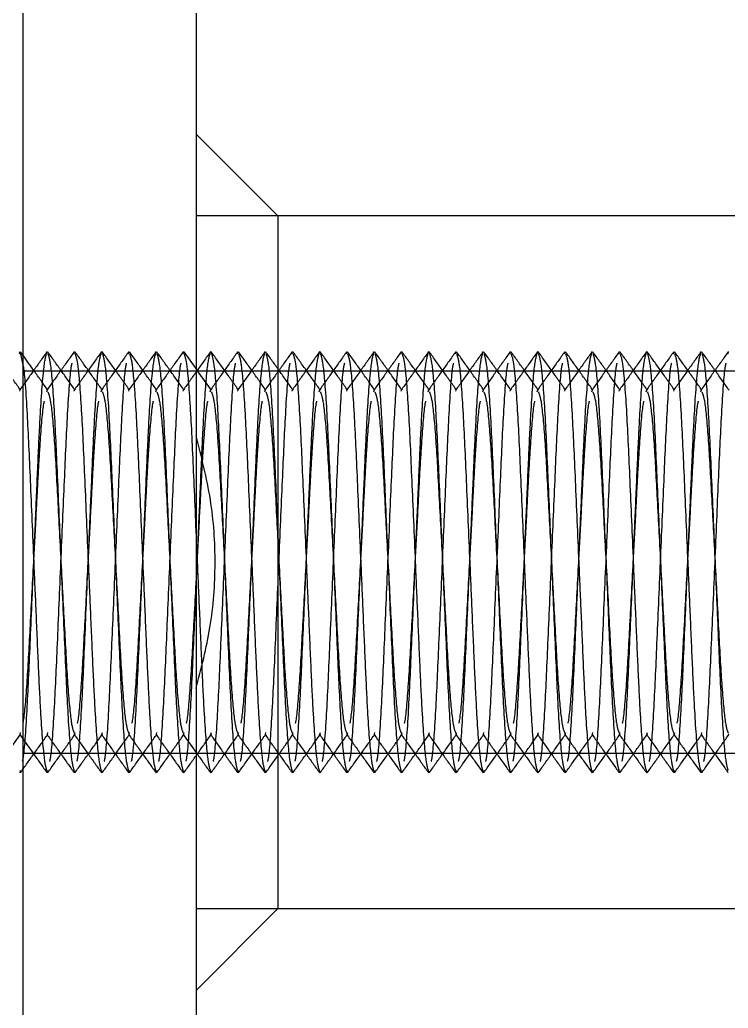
# Model space of a CAD drawing. Header units: metres. Extents: x 0 to 63075, y 0 to 44550.
# Drawn here: x 36543.33 to 36569.33, y 35147.91 to 35184.16 of the extents above; entities that cross this region are included whole.
import ezdxf

# ---------------------------------------------------------------- set-up
doc = ezdxf.new("R2010")
doc.units = ezdxf.units.M
doc.header["$LTSCALE"] = 75
doc.linetypes.add('HIDDEN2', pattern=[4.7625, 3.175, -1.5875])
for name, color, linetype in [('SDM', 7, 'Continuous'), ('SL4', 4, 'Continuous'), ('ST1', 7, 'HIDDEN2')]:
    doc.layers.add(name, color=color, linetype=linetype)

# ---------------------------------------------------------------- blocks, each defined once
blk = doc.blocks.new('A$Cf5e9a517')
at = {"layer": 'SL4'}
for p, q in [((381.194, 1654.2), (381.194, 1542.5)), ((387.544, 1654.2), (387.544, 1542.5)), ((390.544, 1611.05), (387.544, 1614.05)), ((411.544, 1611.05), (390.544, 1611.05)), ((390.544, 1611.05), (390.544, 1598.35)), ((381.071, 1605.993), (381.089, 1606.077)), ((381.194, 1605.94), (381.106, 1606.064)), ((381.107, 1605.989), (381.194, 1605.577)), ((387.544, 1602.986), (387.544, 1593.714)), ((390.544, 1598.35), (390.544, 1585.65)), ((381.076, 1592.035), (381.194, 1591.869)), ((387.544, 1591.377), (387.56, 1591.355)), ((387.544, 1582.65), (390.544, 1585.65)), ((390.544, 1585.65), (411.544, 1585.65))]:
    blk.add_line(p, q, dxfattribs=at)
for points, knots in [([(387.624, 1605.336), (387.619, 1605.344), (387.592, 1605.382), (387.565, 1605.419), (387.544, 1605.449)], [0, 0, 0, 0, 0.2161797, 1, 1, 1, 1]), ([(387.544, 1593.714), (387.737, 1594.459), (388.126, 1595.963), (388.3, 1598.302), (388.139, 1600.674), (387.744, 1602.209), (387.544, 1602.986)], [0, 0, 0, 0, 0.24506, 0.494938, 0.744655, 1, 1, 1, 1]), ([(380.104, 1590.634), (380.272, 1590.869), (380.6, 1591.329), (380.928, 1591.79), (381.089, 1592.016)], [0, 0, 0, 0, 0.509687, 1, 1, 1, 1])]:
    blk.add_open_spline(points, degree=3, knots=knots, dxfattribs=at)
at = {"layer": 'ST1'}
for p, q in [((390.544, 1611.05), (387.544, 1611.05)), ((390.544, 1611.05), (387.544, 1611.05)), ((383.071, 1605.993), (383.089, 1606.077)), ((385.071, 1605.993), (385.089, 1606.077)), ((387.071, 1605.993), (387.089, 1606.077)), ((387.544, 1605.449), (387.106, 1606.064)), ((389.071, 1605.993), (389.089, 1606.077)), ((391.071, 1605.993), (391.089, 1606.077)), ((393.071, 1605.993), (393.089, 1606.077)), ((395.071, 1605.993), (395.089, 1606.077)), ((397.071, 1605.993), (397.089, 1606.077)), ((399.071, 1605.993), (399.089, 1606.077)), ((401.071, 1605.993), (401.089, 1606.077)), ((403.071, 1605.993), (403.089, 1606.077)), ((405.071, 1605.993), (405.089, 1606.077)), ((407.071, 1605.993), (407.089, 1606.077)), ((387.544, 1605.35), (381.194, 1605.35)), ((412.544, 1605.35), (387.544, 1605.35)), ((388.108, 1604.657), (387.624, 1605.336)), ((381.076, 1604.621), (381.089, 1604.671)), ((382.068, 1604.592), (382.089, 1604.671)), ((383.076, 1604.621), (383.089, 1604.671)), ((384.068, 1604.592), (384.089, 1604.671)), ((385.076, 1604.621), (385.089, 1604.671)), ((386.068, 1604.592), (386.089, 1604.671)), ((387.076, 1604.621), (387.089, 1604.671)), ((388.068, 1604.592), (388.089, 1604.671)), ((389.076, 1604.621), (389.089, 1604.671)), ((390.068, 1604.592), (390.089, 1604.671)), ((391.076, 1604.621), (391.089, 1604.671)), ((392.068, 1604.592), (392.089, 1604.671)), ((393.076, 1604.621), (393.089, 1604.671)), ((394.068, 1604.592), (394.089, 1604.671)), ((395.076, 1604.621), (395.089, 1604.671)), ((396.068, 1604.592), (396.089, 1604.671)), ((397.076, 1604.621), (397.089, 1604.671)), ((398.068, 1604.592), (398.089, 1604.671)), ((399.076, 1604.621), (399.089, 1604.671)), ((400.068, 1604.592), (400.089, 1604.671)), ((401.076, 1604.621), (401.089, 1604.671)), ((402.068, 1604.592), (402.089, 1604.671)), ((403.076, 1604.621), (403.089, 1604.671)), ((404.068, 1604.592), (404.089, 1604.671)), ((405.076, 1604.621), (405.089, 1604.671)), ((406.068, 1604.592), (406.089, 1604.671)), ((381.089, 1592.029), (381.109, 1592.107)), ((381.089, 1592.016), (381.108, 1592.043)), ((382.089, 1592.029), (382.109, 1592.108)), ((383.089, 1592.029), (383.109, 1592.107)), ((384.089, 1592.029), (384.109, 1592.108)), ((385.089, 1592.029), (385.109, 1592.107)), ((386.089, 1592.029), (386.109, 1592.108)), ((387.076, 1592.035), (387.544, 1591.377)), ((387.089, 1592.029), (387.109, 1592.107)), ((388.089, 1592.029), (388.109, 1592.108)), ((389.089, 1592.029), (389.109, 1592.107)), ((390.089, 1592.029), (390.109, 1592.108)), ((391.089, 1592.029), (391.109, 1592.107)), ((392.089, 1592.029), (392.109, 1592.108)), ((393.089, 1592.029), (393.109, 1592.107)), ((394.089, 1592.029), (394.109, 1592.108)), ((395.089, 1592.029), (395.109, 1592.107)), ((396.089, 1592.029), (396.109, 1592.108)), ((397.089, 1592.029), (397.109, 1592.107)), ((398.089, 1592.029), (398.109, 1592.108)), ((399.089, 1592.029), (399.109, 1592.107)), ((400.089, 1592.029), (400.109, 1592.108)), ((401.089, 1592.029), (401.109, 1592.107)), ((402.089, 1592.029), (402.109, 1592.108)), ((403.089, 1592.029), (403.109, 1592.107)), ((404.089, 1592.029), (404.109, 1592.108)), ((405.089, 1592.029), (405.109, 1592.107)), ((406.089, 1592.029), (406.109, 1592.108)), ((381.194, 1591.35), (387.544, 1591.35)), ((387.544, 1591.35), (412.544, 1591.35)), ((381.089, 1590.623), (381.107, 1590.711)), ((382.089, 1590.623), (382.106, 1590.704)), ((383.089, 1590.623), (383.107, 1590.711)), ((384.089, 1590.623), (384.106, 1590.704)), ((385.089, 1590.623), (385.107, 1590.711)), ((386.089, 1590.623), (386.106, 1590.704)), ((387.089, 1590.623), (387.107, 1590.711)), ((388.089, 1590.623), (388.106, 1590.704)), ((389.089, 1590.623), (389.107, 1590.711)), ((390.089, 1590.623), (390.106, 1590.704)), ((391.089, 1590.623), (391.107, 1590.711)), ((392.089, 1590.623), (392.106, 1590.704)), ((393.089, 1590.623), (393.107, 1590.711)), ((394.089, 1590.623), (394.106, 1590.704)), ((395.089, 1590.623), (395.107, 1590.711)), ((396.089, 1590.623), (396.106, 1590.704)), ((397.089, 1590.623), (397.107, 1590.711)), ((398.089, 1590.623), (398.106, 1590.704)), ((399.089, 1590.623), (399.107, 1590.711)), ((400.089, 1590.623), (400.106, 1590.704)), ((401.089, 1590.623), (401.107, 1590.711)), ((402.089, 1590.623), (402.106, 1590.704)), ((403.089, 1590.623), (403.107, 1590.711)), ((404.089, 1590.623), (404.106, 1590.704)), ((405.089, 1590.623), (405.107, 1590.711)), ((406.089, 1590.623), (406.106, 1590.704)), ((387.544, 1585.65), (390.544, 1585.65)), ((387.544, 1585.65), (390.544, 1585.65))]:
    blk.add_line(p, q, dxfattribs=at)
for points, knots in [([(381.108, 1604.657), (380.941, 1604.892), (380.606, 1605.362), (380.272, 1605.831), (380.104, 1606.066)], [0, 0, 0, 0, 0.499937, 1, 1, 1, 1]), ([(382.079, 1606.073), (381.911, 1605.838), (381.577, 1605.369), (381.243, 1604.9), (381.076, 1604.665)], [0, 0, 0, 0, 0.500035, 1, 1, 1, 1]), ([(381.179, 1591.054), (381.19, 1591.095), (381.242, 1591.3), (381.346, 1592.797), (381.458, 1595.3), (381.571, 1597.95), (381.672, 1600.274), (381.752, 1602.169), (381.845, 1604.111), (381.968, 1605.732), (382.049, 1605.963), (382.089, 1606.077)], [0, 0, 0, 0, 0.035067, 0.175217, 0.309833, 0.448769, 0.532422, 0.628103, 0.72328, 0.863429, 1, 1, 1, 1]), ([(382.108, 1604.657), (381.941, 1604.892), (381.636, 1605.319), (381.332, 1605.747), (381.194, 1605.94)], [0, 0, 0, 0, 0.548271, 1, 1, 1, 1]), ([(383.072, 1606.065), (382.905, 1605.831), (382.571, 1605.361), (382.236, 1604.892), (382.069, 1604.657)], [0, 0, 0, 0, 0.50006, 1, 1, 1, 1]), ([(383.108, 1604.657), (382.941, 1604.892), (382.606, 1605.362), (382.272, 1605.831), (382.104, 1606.066)], [0, 0, 0, 0, 0.499937, 1, 1, 1, 1]), ([(382.106, 1605.996), (382.14, 1605.893), (382.215, 1605.666), (382.345, 1603.94), (382.458, 1601.388), (382.589, 1598.35), (382.719, 1595.312), (382.832, 1592.761), (382.962, 1591.036), (383.037, 1590.81), (383.071, 1590.707)], [0, 0, 0, 0, 0.110571, 0.242596, 0.369408, 0.50029, 0.631172, 0.757984, 0.890008, 1, 1, 1, 1]), ([(384.079, 1606.073), (383.911, 1605.838), (383.577, 1605.369), (383.243, 1604.9), (383.076, 1604.665)], [0, 0, 0, 0, 0.5000352, 1, 1, 1, 1]), ([(384.108, 1604.657), (383.941, 1604.892), (383.607, 1605.36), (383.273, 1605.83), (383.106, 1606.064)], [0, 0, 0, 0, 0.49997, 1, 1, 1, 1]), ([(383.107, 1605.989), (383.141, 1605.887), (383.216, 1605.661), (383.345, 1603.939), (383.458, 1601.39), (383.571, 1598.751), (383.672, 1596.426), (383.752, 1594.531), (383.845, 1592.591), (383.964, 1591.009), (384.041, 1590.781), (384.078, 1590.674)], [0, 0, 0, 0, 0.108328, 0.239496, 0.365485, 0.495517, 0.57381, 0.663359, 0.752437, 0.883605, 1, 1, 1, 1]), ([(383.179, 1591.054), (383.19, 1591.095), (383.242, 1591.3), (383.346, 1592.797), (383.458, 1595.3), (383.571, 1597.95), (383.672, 1600.274), (383.752, 1602.169), (383.845, 1604.111), (383.968, 1605.732), (384.049, 1605.963), (384.089, 1606.077)], [0, 0, 0, 0, 0.035067, 0.175217, 0.309833, 0.448769, 0.532422, 0.628103, 0.72328, 0.863429, 1, 1, 1, 1]), ([(385.072, 1606.065), (384.905, 1605.831), (384.571, 1605.361), (384.236, 1604.892), (384.069, 1604.657)], [0, 0, 0, 0, 0.50006, 1, 1, 1, 1]), ([(385.108, 1604.657), (384.941, 1604.892), (384.606, 1605.362), (384.272, 1605.831), (384.104, 1606.066)], [0, 0, 0, 0, 0.499937, 1, 1, 1, 1]), ([(384.106, 1605.996), (384.14, 1605.893), (384.215, 1605.666), (384.345, 1603.94), (384.458, 1601.388), (384.589, 1598.35), (384.719, 1595.312), (384.832, 1592.761), (384.962, 1591.036), (385.037, 1590.81), (385.071, 1590.707)], [0, 0, 0, 0, 0.110571, 0.242596, 0.369408, 0.50029, 0.631172, 0.757984, 0.890008, 1, 1, 1, 1]), ([(386.079, 1606.073), (385.911, 1605.838), (385.577, 1605.369), (385.243, 1604.9), (385.076, 1604.665)], [0, 0, 0, 0, 0.500035, 1, 1, 1, 1]), ([(386.108, 1604.657), (385.941, 1604.892), (385.607, 1605.36), (385.273, 1605.83), (385.106, 1606.064)], [0, 0, 0, 0, 0.49997, 1, 1, 1, 1]), ([(385.107, 1605.989), (385.141, 1605.887), (385.216, 1605.661), (385.345, 1603.939), (385.458, 1601.39), (385.571, 1598.751), (385.672, 1596.426), (385.752, 1594.531), (385.845, 1592.591), (385.964, 1591.009), (386.041, 1590.781), (386.078, 1590.674)], [0, 0, 0, 0, 0.108328, 0.239496, 0.365485, 0.495517, 0.57381, 0.663359, 0.752437, 0.883605, 1, 1, 1, 1]), ([(385.179, 1591.054), (385.19, 1591.095), (385.242, 1591.3), (385.346, 1592.797), (385.458, 1595.3), (385.571, 1597.95), (385.672, 1600.274), (385.752, 1602.169), (385.845, 1604.111), (385.968, 1605.732), (386.049, 1605.963), (386.089, 1606.077)], [0, 0, 0, 0, 0.035067, 0.175217, 0.309833, 0.448769, 0.532422, 0.628103, 0.72328, 0.863429, 1, 1, 1, 1]), ([(387.072, 1606.065), (386.905, 1605.831), (386.571, 1605.361), (386.236, 1604.892), (386.069, 1604.657)], [0, 0, 0, 0, 0.50006, 1, 1, 1, 1]), ([(387.108, 1604.657), (386.941, 1604.892), (386.606, 1605.362), (386.272, 1605.831), (386.104, 1606.066)], [0, 0, 0, 0, 0.499937, 1, 1, 1, 1]), ([(386.106, 1605.996), (386.14, 1605.893), (386.215, 1605.666), (386.345, 1603.94), (386.458, 1601.388), (386.589, 1598.35), (386.719, 1595.312), (386.832, 1592.761), (386.962, 1591.036), (387.037, 1590.81), (387.071, 1590.707)], [0, 0, 0, 0, 0.110571, 0.242596, 0.369408, 0.50029, 0.631172, 0.757984, 0.890008, 1, 1, 1, 1]), ([(388.079, 1606.073), (387.911, 1605.838), (387.577, 1605.369), (387.243, 1604.9), (387.076, 1604.665)], [0, 0, 0, 0, 0.500035, 1, 1, 1, 1]), ([(387.107, 1605.989), (387.141, 1605.887), (387.216, 1605.661), (387.345, 1603.939), (387.458, 1601.39), (387.571, 1598.751), (387.672, 1596.426), (387.752, 1594.531), (387.845, 1592.591), (387.964, 1591.009), (388.041, 1590.781), (388.078, 1590.674)], [0, 0, 0, 0, 0.108328, 0.239496, 0.365485, 0.495517, 0.57381, 0.663359, 0.752437, 0.883605, 1, 1, 1, 1]), ([(387.179, 1591.054), (387.19, 1591.095), (387.242, 1591.3), (387.346, 1592.797), (387.458, 1595.3), (387.571, 1597.95), (387.672, 1600.274), (387.752, 1602.169), (387.845, 1604.111), (387.968, 1605.732), (388.049, 1605.963), (388.089, 1606.077)], [0, 0, 0, 0, 0.035067, 0.175217, 0.309833, 0.448769, 0.532422, 0.628103, 0.72328, 0.863429, 1, 1, 1, 1]), ([(389.072, 1606.065), (388.905, 1605.831), (388.571, 1605.361), (388.236, 1604.892), (388.069, 1604.657)], [0, 0, 0, 0, 0.5000596, 1, 1, 1, 1]), ([(389.108, 1604.657), (388.941, 1604.892), (388.606, 1605.362), (388.272, 1605.831), (388.104, 1606.066)], [0, 0, 0, 0, 0.499937, 1, 1, 1, 1]), ([(388.106, 1605.996), (388.14, 1605.893), (388.215, 1605.666), (388.345, 1603.94), (388.458, 1601.388), (388.589, 1598.35), (388.719, 1595.312), (388.832, 1592.761), (388.962, 1591.036), (389.037, 1590.81), (389.071, 1590.707)], [0, 0, 0, 0, 0.110571, 0.242596, 0.369408, 0.50029, 0.631172, 0.757984, 0.890008, 1, 1, 1, 1]), ([(390.079, 1606.073), (389.911, 1605.838), (389.577, 1605.369), (389.243, 1604.9), (389.076, 1604.665)], [0, 0, 0, 0, 0.500035, 1, 1, 1, 1]), ([(390.108, 1604.657), (389.941, 1604.892), (389.607, 1605.36), (389.273, 1605.83), (389.106, 1606.064)], [0, 0, 0, 0, 0.49997, 1, 1, 1, 1]), ([(389.107, 1605.989), (389.141, 1605.887), (389.216, 1605.661), (389.345, 1603.939), (389.458, 1601.39), (389.571, 1598.751), (389.672, 1596.426), (389.752, 1594.531), (389.845, 1592.591), (389.964, 1591.009), (390.041, 1590.781), (390.078, 1590.674)], [0, 0, 0, 0, 0.108328, 0.239496, 0.365485, 0.495517, 0.57381, 0.663359, 0.752437, 0.883605, 1, 1, 1, 1]), ([(389.179, 1591.054), (389.19, 1591.095), (389.242, 1591.3), (389.346, 1592.797), (389.458, 1595.3), (389.571, 1597.95), (389.672, 1600.274), (389.752, 1602.169), (389.845, 1604.111), (389.968, 1605.732), (390.049, 1605.963), (390.089, 1606.077)], [0, 0, 0, 0, 0.035067, 0.175217, 0.309833, 0.448769, 0.532422, 0.628103, 0.72328, 0.863429, 1, 1, 1, 1]), ([(391.072, 1606.065), (390.905, 1605.831), (390.571, 1605.361), (390.236, 1604.892), (390.069, 1604.657)], [0, 0, 0, 0, 0.50006, 1, 1, 1, 1]), ([(391.108, 1604.657), (390.941, 1604.892), (390.606, 1605.362), (390.272, 1605.831), (390.104, 1606.066)], [0, 0, 0, 0, 0.4999369, 1, 1, 1, 1]), ([(390.106, 1605.996), (390.14, 1605.893), (390.215, 1605.666), (390.345, 1603.94), (390.458, 1601.388), (390.589, 1598.35), (390.719, 1595.312), (390.832, 1592.761), (390.962, 1591.036), (391.037, 1590.81), (391.071, 1590.707)], [0, 0, 0, 0, 0.110571, 0.242596, 0.369408, 0.50029, 0.631172, 0.757984, 0.890008, 1, 1, 1, 1]), ([(392.079, 1606.073), (391.911, 1605.838), (391.577, 1605.369), (391.243, 1604.9), (391.076, 1604.665)], [0, 0, 0, 0, 0.500035, 1, 1, 1, 1]), ([(392.108, 1604.657), (391.941, 1604.892), (391.607, 1605.36), (391.273, 1605.83), (391.106, 1606.064)], [0, 0, 0, 0, 0.49997, 1, 1, 1, 1]), ([(391.107, 1605.989), (391.141, 1605.887), (391.216, 1605.661), (391.345, 1603.939), (391.458, 1601.39), (391.571, 1598.751), (391.672, 1596.426), (391.752, 1594.531), (391.845, 1592.591), (391.964, 1591.009), (392.041, 1590.781), (392.078, 1590.674)], [0, 0, 0, 0, 0.108328, 0.239496, 0.365485, 0.495517, 0.57381, 0.663359, 0.752437, 0.883605, 1, 1, 1, 1]), ([(391.179, 1591.054), (391.19, 1591.095), (391.242, 1591.3), (391.346, 1592.797), (391.458, 1595.3), (391.571, 1597.95), (391.672, 1600.274), (391.752, 1602.169), (391.845, 1604.111), (391.968, 1605.732), (392.049, 1605.963), (392.089, 1606.077)], [0, 0, 0, 0, 0.035067, 0.175217, 0.309833, 0.448769, 0.532422, 0.628103, 0.72328, 0.863429, 1, 1, 1, 1]), ([(393.072, 1606.065), (392.905, 1605.831), (392.571, 1605.361), (392.236, 1604.892), (392.069, 1604.657)], [0, 0, 0, 0, 0.50006, 1, 1, 1, 1]), ([(393.108, 1604.657), (392.941, 1604.892), (392.606, 1605.362), (392.272, 1605.831), (392.104, 1606.066)], [0, 0, 0, 0, 0.499937, 1, 1, 1, 1]), ([(392.106, 1605.996), (392.14, 1605.893), (392.215, 1605.666), (392.345, 1603.94), (392.458, 1601.388), (392.589, 1598.35), (392.719, 1595.312), (392.832, 1592.761), (392.962, 1591.036), (393.037, 1590.81), (393.071, 1590.707)], [0, 0, 0, 0, 0.110571, 0.242596, 0.369408, 0.50029, 0.631172, 0.757984, 0.890008, 1, 1, 1, 1]), ([(394.079, 1606.073), (393.911, 1605.838), (393.577, 1605.369), (393.243, 1604.9), (393.076, 1604.665)], [0, 0, 0, 0, 0.500035, 1, 1, 1, 1]), ([(394.108, 1604.657), (393.941, 1604.892), (393.607, 1605.36), (393.273, 1605.83), (393.106, 1606.064)], [0, 0, 0, 0, 0.49997, 1, 1, 1, 1]), ([(393.107, 1605.989), (393.141, 1605.887), (393.216, 1605.661), (393.345, 1603.939), (393.458, 1601.39), (393.571, 1598.751), (393.672, 1596.426), (393.752, 1594.531), (393.845, 1592.591), (393.964, 1591.009), (394.041, 1590.781), (394.078, 1590.674)], [0, 0, 0, 0, 0.108328, 0.239496, 0.365485, 0.495517, 0.57381, 0.663359, 0.752437, 0.883605, 1, 1, 1, 1]), ([(393.179, 1591.054), (393.19, 1591.095), (393.242, 1591.3), (393.346, 1592.797), (393.458, 1595.3), (393.571, 1597.95), (393.672, 1600.274), (393.752, 1602.169), (393.845, 1604.111), (393.968, 1605.732), (394.049, 1605.963), (394.089, 1606.077)], [0, 0, 0, 0, 0.035067, 0.175217, 0.309833, 0.448769, 0.532422, 0.628103, 0.72328, 0.863429, 1, 1, 1, 1]), ([(395.072, 1606.065), (394.905, 1605.831), (394.571, 1605.361), (394.236, 1604.892), (394.069, 1604.657)], [0, 0, 0, 0, 0.5000596, 1, 1, 1, 1]), ([(395.108, 1604.657), (394.941, 1604.892), (394.606, 1605.362), (394.272, 1605.831), (394.104, 1606.066)], [0, 0, 0, 0, 0.499937, 1, 1, 1, 1]), ([(394.106, 1605.996), (394.14, 1605.893), (394.215, 1605.666), (394.345, 1603.94), (394.458, 1601.388), (394.589, 1598.35), (394.719, 1595.312), (394.832, 1592.761), (394.962, 1591.036), (395.037, 1590.81), (395.071, 1590.707)], [0, 0, 0, 0, 0.110571, 0.242596, 0.369408, 0.50029, 0.631172, 0.757984, 0.890008, 1, 1, 1, 1]), ([(396.079, 1606.073), (395.911, 1605.838), (395.577, 1605.369), (395.243, 1604.9), (395.076, 1604.665)], [0, 0, 0, 0, 0.500035, 1, 1, 1, 1]), ([(396.108, 1604.657), (395.941, 1604.892), (395.607, 1605.36), (395.273, 1605.83), (395.106, 1606.064)], [0, 0, 0, 0, 0.49997, 1, 1, 1, 1]), ([(395.107, 1605.989), (395.141, 1605.887), (395.216, 1605.661), (395.345, 1603.939), (395.458, 1601.39), (395.571, 1598.751), (395.672, 1596.426), (395.752, 1594.531), (395.845, 1592.591), (395.964, 1591.009), (396.041, 1590.781), (396.078, 1590.674)], [0, 0, 0, 0, 0.108328, 0.239496, 0.365485, 0.495517, 0.57381, 0.663359, 0.752437, 0.883605, 1, 1, 1, 1]), ([(395.179, 1591.054), (395.19, 1591.095), (395.242, 1591.3), (395.346, 1592.797), (395.458, 1595.3), (395.571, 1597.95), (395.672, 1600.274), (395.752, 1602.169), (395.845, 1604.111), (395.968, 1605.732), (396.049, 1605.963), (396.089, 1606.077)], [0, 0, 0, 0, 0.035067, 0.175217, 0.309833, 0.448769, 0.532422, 0.628103, 0.72328, 0.863429, 1, 1, 1, 1]), ([(397.072, 1606.065), (396.905, 1605.831), (396.571, 1605.361), (396.236, 1604.892), (396.069, 1604.657)], [0, 0, 0, 0, 0.50006, 1, 1, 1, 1]), ([(397.108, 1604.657), (396.941, 1604.892), (396.606, 1605.362), (396.272, 1605.831), (396.104, 1606.066)], [0, 0, 0, 0, 0.499937, 1, 1, 1, 1]), ([(396.106, 1605.996), (396.14, 1605.893), (396.215, 1605.666), (396.345, 1603.94), (396.458, 1601.388), (396.589, 1598.35), (396.719, 1595.312), (396.832, 1592.761), (396.962, 1591.036), (397.037, 1590.81), (397.071, 1590.707)], [0, 0, 0, 0, 0.110571, 0.242596, 0.369408, 0.50029, 0.631172, 0.757984, 0.890008, 1, 1, 1, 1]), ([(398.079, 1606.073), (397.911, 1605.838), (397.577, 1605.369), (397.243, 1604.9), (397.076, 1604.665)], [0, 0, 0, 0, 0.500035, 1, 1, 1, 1]), ([(398.108, 1604.657), (397.941, 1604.892), (397.607, 1605.36), (397.273, 1605.83), (397.106, 1606.064)], [0, 0, 0, 0, 0.49997, 1, 1, 1, 1]), ([(397.107, 1605.989), (397.141, 1605.887), (397.216, 1605.661), (397.345, 1603.939), (397.458, 1601.39), (397.571, 1598.751), (397.672, 1596.426), (397.752, 1594.531), (397.845, 1592.591), (397.964, 1591.009), (398.041, 1590.781), (398.078, 1590.674)], [0, 0, 0, 0, 0.108328, 0.239496, 0.365485, 0.495517, 0.57381, 0.663359, 0.752437, 0.883605, 1, 1, 1, 1]), ([(397.179, 1591.054), (397.19, 1591.095), (397.242, 1591.3), (397.346, 1592.797), (397.458, 1595.3), (397.571, 1597.95), (397.672, 1600.274), (397.752, 1602.169), (397.845, 1604.111), (397.968, 1605.732), (398.049, 1605.963), (398.089, 1606.077)], [0, 0, 0, 0, 0.035067, 0.175217, 0.309833, 0.448769, 0.532422, 0.628103, 0.72328, 0.863429, 1, 1, 1, 1]), ([(399.072, 1606.065), (398.905, 1605.831), (398.571, 1605.361), (398.236, 1604.892), (398.069, 1604.657)], [0, 0, 0, 0, 0.5000596, 1, 1, 1, 1]), ([(399.108, 1604.657), (398.941, 1604.892), (398.606, 1605.362), (398.272, 1605.831), (398.104, 1606.066)], [0, 0, 0, 0, 0.499937, 1, 1, 1, 1]), ([(398.106, 1605.996), (398.14, 1605.893), (398.215, 1605.666), (398.345, 1603.94), (398.458, 1601.388), (398.589, 1598.35), (398.719, 1595.312), (398.832, 1592.761), (398.962, 1591.036), (399.037, 1590.81), (399.071, 1590.707)], [0, 0, 0, 0, 0.110571, 0.242596, 0.369408, 0.50029, 0.631172, 0.757984, 0.890008, 1, 1, 1, 1]), ([(400.079, 1606.073), (399.911, 1605.838), (399.577, 1605.369), (399.243, 1604.9), (399.076, 1604.665)], [0, 0, 0, 0, 0.500035, 1, 1, 1, 1]), ([(400.108, 1604.657), (399.941, 1604.892), (399.607, 1605.36), (399.273, 1605.83), (399.106, 1606.064)], [0, 0, 0, 0, 0.49997, 1, 1, 1, 1]), ([(399.107, 1605.989), (399.141, 1605.887), (399.216, 1605.661), (399.345, 1603.939), (399.458, 1601.39), (399.571, 1598.751), (399.672, 1596.426), (399.752, 1594.531), (399.845, 1592.591), (399.964, 1591.009), (400.041, 1590.781), (400.078, 1590.674)], [0, 0, 0, 0, 0.108328, 0.239496, 0.365485, 0.495517, 0.57381, 0.663359, 0.752437, 0.883605, 1, 1, 1, 1]), ([(399.179, 1591.054), (399.19, 1591.095), (399.242, 1591.3), (399.346, 1592.797), (399.458, 1595.3), (399.571, 1597.95), (399.672, 1600.274), (399.752, 1602.169), (399.845, 1604.111), (399.968, 1605.732), (400.049, 1605.963), (400.089, 1606.077)], [0, 0, 0, 0, 0.035067, 0.175217, 0.309833, 0.448769, 0.532422, 0.628103, 0.72328, 0.863429, 1, 1, 1, 1]), ([(401.072, 1606.065), (400.905, 1605.831), (400.571, 1605.361), (400.236, 1604.892), (400.069, 1604.657)], [0, 0, 0, 0, 0.50006, 1, 1, 1, 1]), ([(401.108, 1604.657), (400.941, 1604.892), (400.606, 1605.362), (400.272, 1605.831), (400.104, 1606.066)], [0, 0, 0, 0, 0.499937, 1, 1, 1, 1]), ([(400.106, 1605.996), (400.14, 1605.893), (400.215, 1605.666), (400.345, 1603.94), (400.458, 1601.388), (400.589, 1598.35), (400.719, 1595.312), (400.832, 1592.761), (400.962, 1591.036), (401.037, 1590.81), (401.071, 1590.707)], [0, 0, 0, 0, 0.110571, 0.242596, 0.369408, 0.50029, 0.631172, 0.757984, 0.890008, 1, 1, 1, 1]), ([(402.079, 1606.073), (401.911, 1605.838), (401.577, 1605.369), (401.243, 1604.9), (401.076, 1604.665)], [0, 0, 0, 0, 0.5000352, 1, 1, 1, 1]), ([(402.108, 1604.657), (401.941, 1604.892), (401.607, 1605.36), (401.273, 1605.83), (401.106, 1606.064)], [0, 0, 0, 0, 0.49997, 1, 1, 1, 1]), ([(401.107, 1605.989), (401.141, 1605.887), (401.216, 1605.661), (401.345, 1603.939), (401.458, 1601.39), (401.571, 1598.751), (401.672, 1596.426), (401.752, 1594.531), (401.845, 1592.591), (401.964, 1591.009), (402.041, 1590.781), (402.078, 1590.674)], [0, 0, 0, 0, 0.108328, 0.239496, 0.365485, 0.495517, 0.57381, 0.663359, 0.752437, 0.883605, 1, 1, 1, 1]), ([(401.179, 1591.054), (401.19, 1591.095), (401.242, 1591.3), (401.346, 1592.797), (401.458, 1595.3), (401.571, 1597.95), (401.672, 1600.274), (401.752, 1602.169), (401.845, 1604.111), (401.968, 1605.732), (402.049, 1605.963), (402.089, 1606.077)], [0, 0, 0, 0, 0.0350675, 0.1752166, 0.3098326, 0.4487685, 0.5324217, 0.6281026, 0.7232803, 0.8634294, 1, 1, 1, 1]), ([(403.072, 1606.065), (402.905, 1605.831), (402.571, 1605.361), (402.236, 1604.892), (402.069, 1604.657)], [0, 0, 0, 0, 0.50006, 1, 1, 1, 1]), ([(403.108, 1604.657), (402.941, 1604.892), (402.606, 1605.362), (402.272, 1605.831), (402.104, 1606.066)], [0, 0, 0, 0, 0.499937, 1, 1, 1, 1]), ([(402.106, 1605.996), (402.14, 1605.893), (402.215, 1605.666), (402.345, 1603.94), (402.458, 1601.388), (402.589, 1598.35), (402.719, 1595.312), (402.832, 1592.761), (402.962, 1591.036), (403.037, 1590.81), (403.071, 1590.707)], [0, 0, 0, 0, 0.110571, 0.242596, 0.369408, 0.50029, 0.631172, 0.757984, 0.890008, 1, 1, 1, 1]), ([(404.079, 1606.073), (403.911, 1605.838), (403.577, 1605.369), (403.243, 1604.9), (403.076, 1604.665)], [0, 0, 0, 0, 0.5000352, 1, 1, 1, 1]), ([(404.108, 1604.657), (403.941, 1604.892), (403.607, 1605.36), (403.273, 1605.83), (403.106, 1606.064)], [0, 0, 0, 0, 0.49997, 1, 1, 1, 1]), ([(403.107, 1605.989), (403.141, 1605.887), (403.216, 1605.661), (403.345, 1603.939), (403.458, 1601.39), (403.571, 1598.751), (403.672, 1596.426), (403.752, 1594.531), (403.845, 1592.591), (403.964, 1591.009), (404.041, 1590.781), (404.078, 1590.674)], [0, 0, 0, 0, 0.108328, 0.239496, 0.365485, 0.495517, 0.57381, 0.663359, 0.752437, 0.883605, 1, 1, 1, 1]), ([(403.179, 1591.054), (403.19, 1591.095), (403.242, 1591.3), (403.346, 1592.797), (403.458, 1595.3), (403.571, 1597.95), (403.672, 1600.274), (403.752, 1602.169), (403.845, 1604.111), (403.968, 1605.732), (404.049, 1605.963), (404.089, 1606.077)], [0, 0, 0, 0, 0.035067, 0.175217, 0.309833, 0.448769, 0.532422, 0.628103, 0.72328, 0.863429, 1, 1, 1, 1]), ([(405.072, 1606.065), (404.905, 1605.831), (404.571, 1605.361), (404.236, 1604.892), (404.069, 1604.657)], [0, 0, 0, 0, 0.50006, 1, 1, 1, 1]), ([(405.108, 1604.657), (404.941, 1604.892), (404.606, 1605.362), (404.272, 1605.831), (404.104, 1606.066)], [0, 0, 0, 0, 0.499937, 1, 1, 1, 1]), ([(404.106, 1605.996), (404.14, 1605.893), (404.215, 1605.666), (404.345, 1603.94), (404.458, 1601.388), (404.589, 1598.35), (404.719, 1595.312), (404.832, 1592.761), (404.962, 1591.036), (405.037, 1590.81), (405.071, 1590.707)], [0, 0, 0, 0, 0.110571, 0.242596, 0.369408, 0.50029, 0.631172, 0.757984, 0.890008, 1, 1, 1, 1]), ([(406.079, 1606.073), (405.911, 1605.838), (405.577, 1605.369), (405.243, 1604.9), (405.076, 1604.665)], [0, 0, 0, 0, 0.500035, 1, 1, 1, 1]), ([(406.108, 1604.657), (405.941, 1604.892), (405.607, 1605.36), (405.273, 1605.83), (405.106, 1606.064)], [0, 0, 0, 0, 0.49997, 1, 1, 1, 1]), ([(405.107, 1605.989), (405.141, 1605.887), (405.216, 1605.661), (405.345, 1603.939), (405.458, 1601.39), (405.571, 1598.751), (405.672, 1596.426), (405.752, 1594.531), (405.845, 1592.591), (405.964, 1591.009), (406.041, 1590.781), (406.078, 1590.674)], [0, 0, 0, 0, 0.108328, 0.239496, 0.365485, 0.495517, 0.57381, 0.663359, 0.752437, 0.883605, 1, 1, 1, 1]), ([(405.179, 1591.054), (405.19, 1591.095), (405.242, 1591.3), (405.346, 1592.797), (405.458, 1595.3), (405.571, 1597.95), (405.672, 1600.274), (405.752, 1602.169), (405.845, 1604.111), (405.968, 1605.732), (406.049, 1605.963), (406.089, 1606.077)], [0, 0, 0, 0, 0.035067, 0.175217, 0.309833, 0.448769, 0.532422, 0.628103, 0.72328, 0.863429, 1, 1, 1, 1]), ([(407.072, 1606.065), (406.905, 1605.831), (406.571, 1605.361), (406.236, 1604.892), (406.069, 1604.657)], [0, 0, 0, 0, 0.5000596, 1, 1, 1, 1]), ([(407.108, 1604.657), (406.941, 1604.892), (406.606, 1605.362), (406.272, 1605.831), (406.104, 1606.066)], [0, 0, 0, 0, 0.499937, 1, 1, 1, 1]), ([(406.106, 1605.996), (406.14, 1605.893), (406.215, 1605.666), (406.345, 1603.94), (406.458, 1601.388), (406.589, 1598.35), (406.719, 1595.312), (406.832, 1592.761), (406.962, 1591.036), (407.037, 1590.81), (407.071, 1590.707)], [0, 0, 0, 0, 0.110571, 0.242596, 0.369408, 0.50029, 0.631172, 0.757984, 0.890008, 1, 1, 1, 1]), ([(381.194, 1605.577), (381.2, 1605.553), (381.247, 1605.352), (381.346, 1603.89), (381.458, 1601.403), (381.571, 1598.749), (381.672, 1596.427), (381.752, 1594.531), (381.845, 1592.591), (381.964, 1591.009), (382.041, 1590.781), (382.078, 1590.674)], [0, 0, 0, 0, 0.019232, 0.163506, 0.302084, 0.44511, 0.531225, 0.629722, 0.727701, 0.871975, 1, 1, 1, 1]), ([(382.178, 1591.047), (382.189, 1591.089), (382.241, 1591.295), (382.346, 1592.795), (382.458, 1595.303), (382.589, 1598.35), (382.719, 1601.397), (382.831, 1603.904), (382.936, 1605.403), (382.988, 1605.609), (382.999, 1605.651)], [0, 0, 0, 0, 0.040767, 0.196457, 0.346, 0.500342, 0.654684, 0.804227, 0.959916, 1, 1, 1, 1]), ([(384.178, 1591.047), (384.189, 1591.089), (384.241, 1591.295), (384.346, 1592.795), (384.458, 1595.303), (384.589, 1598.35), (384.719, 1601.397), (384.831, 1603.904), (384.936, 1605.403), (384.988, 1605.609), (384.999, 1605.651)], [0, 0, 0, 0, 0.040767, 0.196457, 0.346, 0.500342, 0.654684, 0.804227, 0.959916, 1, 1, 1, 1]), ([(386.178, 1591.047), (386.189, 1591.089), (386.241, 1591.295), (386.346, 1592.795), (386.458, 1595.303), (386.589, 1598.35), (386.719, 1601.397), (386.831, 1603.904), (386.936, 1605.403), (386.988, 1605.609), (386.999, 1605.651)], [0, 0, 0, 0, 0.040767, 0.196457, 0.346, 0.500342, 0.654684, 0.804227, 0.959916, 1, 1, 1, 1]), ([(388.178, 1591.047), (388.189, 1591.089), (388.241, 1591.295), (388.346, 1592.795), (388.458, 1595.303), (388.589, 1598.35), (388.719, 1601.397), (388.831, 1603.904), (388.936, 1605.403), (388.988, 1605.609), (388.999, 1605.651)], [0, 0, 0, 0, 0.040767, 0.196457, 0.346, 0.500342, 0.654684, 0.804227, 0.959916, 1, 1, 1, 1]), ([(390.178, 1591.047), (390.189, 1591.089), (390.241, 1591.295), (390.346, 1592.795), (390.458, 1595.303), (390.589, 1598.35), (390.719, 1601.397), (390.831, 1603.904), (390.936, 1605.403), (390.988, 1605.609), (390.999, 1605.651)], [0, 0, 0, 0, 0.040767, 0.196457, 0.346, 0.500342, 0.654684, 0.804227, 0.959916, 1, 1, 1, 1]), ([(392.178, 1591.047), (392.189, 1591.089), (392.241, 1591.295), (392.346, 1592.795), (392.458, 1595.303), (392.589, 1598.35), (392.719, 1601.397), (392.831, 1603.904), (392.936, 1605.403), (392.988, 1605.609), (392.999, 1605.651)], [0, 0, 0, 0, 0.040767, 0.196457, 0.346, 0.500342, 0.654684, 0.804227, 0.959916, 1, 1, 1, 1]), ([(394.178, 1591.047), (394.189, 1591.089), (394.241, 1591.295), (394.346, 1592.795), (394.458, 1595.303), (394.589, 1598.35), (394.719, 1601.397), (394.831, 1603.904), (394.936, 1605.403), (394.988, 1605.609), (394.999, 1605.651)], [0, 0, 0, 0, 0.040767, 0.196457, 0.346, 0.500342, 0.654684, 0.804227, 0.959916, 1, 1, 1, 1]), ([(396.178, 1591.047), (396.189, 1591.089), (396.241, 1591.295), (396.346, 1592.795), (396.458, 1595.303), (396.589, 1598.35), (396.719, 1601.397), (396.831, 1603.904), (396.936, 1605.403), (396.988, 1605.609), (396.999, 1605.651)], [0, 0, 0, 0, 0.040767, 0.196457, 0.346, 0.500342, 0.654684, 0.804227, 0.959916, 1, 1, 1, 1]), ([(398.178, 1591.047), (398.189, 1591.089), (398.241, 1591.295), (398.346, 1592.795), (398.458, 1595.303), (398.589, 1598.35), (398.719, 1601.397), (398.831, 1603.904), (398.936, 1605.403), (398.988, 1605.609), (398.999, 1605.651)], [0, 0, 0, 0, 0.040767, 0.196457, 0.346, 0.500342, 0.654684, 0.804227, 0.959916, 1, 1, 1, 1]), ([(400.178, 1591.047), (400.189, 1591.089), (400.241, 1591.295), (400.346, 1592.795), (400.458, 1595.303), (400.589, 1598.35), (400.719, 1601.397), (400.831, 1603.904), (400.936, 1605.403), (400.988, 1605.609), (400.999, 1605.651)], [0, 0, 0, 0, 0.040767, 0.196457, 0.346, 0.500342, 0.654684, 0.804227, 0.959916, 1, 1, 1, 1]), ([(402.178, 1591.047), (402.189, 1591.089), (402.241, 1591.295), (402.346, 1592.795), (402.458, 1595.303), (402.589, 1598.35), (402.719, 1601.397), (402.831, 1603.904), (402.936, 1605.403), (402.988, 1605.609), (402.999, 1605.651)], [0, 0, 0, 0, 0.040767, 0.196457, 0.346, 0.500342, 0.654684, 0.804227, 0.959916, 1, 1, 1, 1]), ([(404.178, 1591.047), (404.189, 1591.089), (404.241, 1591.295), (404.346, 1592.795), (404.458, 1595.303), (404.589, 1598.35), (404.719, 1601.397), (404.831, 1603.904), (404.936, 1605.403), (404.988, 1605.609), (404.999, 1605.651)], [0, 0, 0, 0, 0.040767, 0.196457, 0.346, 0.500342, 0.654684, 0.804227, 0.959916, 1, 1, 1, 1]), ([(406.178, 1591.047), (406.189, 1591.089), (406.241, 1591.295), (406.346, 1592.795), (406.458, 1595.303), (406.589, 1598.35), (406.719, 1601.397), (406.831, 1603.904), (406.936, 1605.403), (406.988, 1605.609), (406.999, 1605.651)], [0, 0, 0, 0, 0.040767, 0.196457, 0.346, 0.500342, 0.654684, 0.804227, 0.959916, 1, 1, 1, 1]), ([(382.109, 1604.592), (382.142, 1604.509), (382.216, 1604.325), (382.345, 1602.922), (382.458, 1600.835), (382.589, 1598.35), (382.719, 1595.865), (382.832, 1593.776), (382.963, 1592.352), (383.04, 1592.166), (383.076, 1592.079)], [0, 0, 0, 0, 0.106972, 0.238781, 0.365377, 0.496042, 0.626708, 0.753304, 0.885113, 1, 1, 1, 1]), ([(384.109, 1604.592), (384.142, 1604.509), (384.216, 1604.325), (384.345, 1602.922), (384.458, 1600.835), (384.589, 1598.35), (384.719, 1595.865), (384.832, 1593.776), (384.963, 1592.352), (385.04, 1592.166), (385.076, 1592.079)], [0, 0, 0, 0, 0.106972, 0.238781, 0.365377, 0.496042, 0.626708, 0.753304, 0.885113, 1, 1, 1, 1]), ([(386.109, 1604.592), (386.142, 1604.509), (386.216, 1604.325), (386.345, 1602.922), (386.458, 1600.835), (386.589, 1598.35), (386.719, 1595.865), (386.832, 1593.776), (386.963, 1592.352), (387.04, 1592.166), (387.076, 1592.079)], [0, 0, 0, 0, 0.1069717, 0.2387806, 0.3653767, 0.4960425, 0.6267083, 0.7533044, 0.8851133, 1, 1, 1, 1]), ([(388.109, 1604.592), (388.142, 1604.509), (388.216, 1604.325), (388.345, 1602.922), (388.458, 1600.835), (388.589, 1598.35), (388.719, 1595.865), (388.832, 1593.776), (388.963, 1592.352), (389.04, 1592.166), (389.076, 1592.079)], [0, 0, 0, 0, 0.106972, 0.238781, 0.365377, 0.496042, 0.626708, 0.753304, 0.885113, 1, 1, 1, 1]), ([(390.109, 1604.592), (390.142, 1604.509), (390.216, 1604.325), (390.345, 1602.922), (390.458, 1600.835), (390.589, 1598.35), (390.719, 1595.865), (390.832, 1593.776), (390.963, 1592.352), (391.04, 1592.166), (391.076, 1592.079)], [0, 0, 0, 0, 0.106972, 0.238781, 0.365377, 0.496042, 0.626708, 0.753304, 0.885113, 1, 1, 1, 1]), ([(392.109, 1604.592), (392.142, 1604.509), (392.216, 1604.325), (392.345, 1602.922), (392.458, 1600.835), (392.589, 1598.35), (392.719, 1595.865), (392.832, 1593.776), (392.963, 1592.352), (393.04, 1592.166), (393.076, 1592.079)], [0, 0, 0, 0, 0.106972, 0.238781, 0.365377, 0.496042, 0.626708, 0.753304, 0.885113, 1, 1, 1, 1]), ([(394.109, 1604.592), (394.142, 1604.509), (394.216, 1604.325), (394.345, 1602.922), (394.458, 1600.835), (394.589, 1598.35), (394.719, 1595.865), (394.832, 1593.776), (394.963, 1592.352), (395.04, 1592.166), (395.076, 1592.079)], [0, 0, 0, 0, 0.106972, 0.238781, 0.365377, 0.496042, 0.626708, 0.753304, 0.885113, 1, 1, 1, 1]), ([(396.109, 1604.592), (396.142, 1604.509), (396.216, 1604.325), (396.345, 1602.922), (396.458, 1600.835), (396.589, 1598.35), (396.719, 1595.865), (396.832, 1593.776), (396.963, 1592.352), (397.04, 1592.166), (397.076, 1592.079)], [0, 0, 0, 0, 0.106972, 0.238781, 0.365377, 0.496042, 0.626708, 0.753304, 0.885113, 1, 1, 1, 1]), ([(398.109, 1604.592), (398.142, 1604.509), (398.216, 1604.325), (398.345, 1602.922), (398.458, 1600.835), (398.589, 1598.35), (398.719, 1595.865), (398.832, 1593.776), (398.963, 1592.352), (399.04, 1592.166), (399.076, 1592.079)], [0, 0, 0, 0, 0.106972, 0.238781, 0.365377, 0.496042, 0.626708, 0.753304, 0.885113, 1, 1, 1, 1]), ([(400.109, 1604.592), (400.142, 1604.509), (400.216, 1604.325), (400.345, 1602.922), (400.458, 1600.835), (400.589, 1598.35), (400.719, 1595.865), (400.832, 1593.776), (400.963, 1592.352), (401.04, 1592.166), (401.076, 1592.079)], [0, 0, 0, 0, 0.106972, 0.238781, 0.365377, 0.496042, 0.626708, 0.753304, 0.885113, 1, 1, 1, 1]), ([(402.109, 1604.592), (402.142, 1604.509), (402.216, 1604.325), (402.345, 1602.922), (402.458, 1600.835), (402.589, 1598.35), (402.719, 1595.865), (402.832, 1593.776), (402.963, 1592.352), (403.04, 1592.166), (403.076, 1592.079)], [0, 0, 0, 0, 0.106972, 0.238781, 0.365377, 0.496042, 0.626708, 0.753304, 0.885113, 1, 1, 1, 1]), ([(404.109, 1604.592), (404.142, 1604.509), (404.216, 1604.325), (404.345, 1602.922), (404.458, 1600.835), (404.589, 1598.35), (404.719, 1595.865), (404.832, 1593.776), (404.963, 1592.352), (405.04, 1592.166), (405.076, 1592.079)], [0, 0, 0, 0, 0.106972, 0.238781, 0.365377, 0.496042, 0.626708, 0.753304, 0.885113, 1, 1, 1, 1]), ([(406.109, 1604.592), (406.142, 1604.509), (406.216, 1604.325), (406.345, 1602.922), (406.458, 1600.835), (406.589, 1598.35), (406.719, 1595.865), (406.832, 1593.776), (406.963, 1592.352), (407.04, 1592.166), (407.076, 1592.079)], [0, 0, 0, 0, 0.106972, 0.238781, 0.365377, 0.496042, 0.626708, 0.753304, 0.885113, 1, 1, 1, 1]), ([(381.194, 1592.438), (381.2, 1592.457), (381.247, 1592.622), (381.346, 1593.817), (381.458, 1595.853), (381.577, 1598.13), (381.681, 1600.081), (381.758, 1601.611), (381.848, 1603.063), (381.93, 1604.072), (381.976, 1604.236), (381.981, 1604.253)], [0, 0, 0, 0, 0.021647, 0.184045, 0.340021, 0.501011, 0.618491, 0.718572, 0.819081, 0.98148, 1, 1, 1, 1]), ([(383.196, 1592.446), (383.201, 1592.463), (383.247, 1592.628), (383.346, 1593.819), (383.458, 1595.852), (383.577, 1598.13), (383.681, 1600.081), (383.758, 1601.611), (383.848, 1603.063), (383.93, 1604.072), (383.976, 1604.236), (383.981, 1604.253)], [0, 0, 0, 0, 0.019148, 0.181961, 0.338335, 0.499736, 0.617516, 0.717853, 0.818619, 0.981432, 1, 1, 1, 1]), ([(385.196, 1592.446), (385.201, 1592.463), (385.247, 1592.628), (385.346, 1593.819), (385.458, 1595.852), (385.577, 1598.13), (385.681, 1600.081), (385.758, 1601.611), (385.848, 1603.063), (385.93, 1604.072), (385.976, 1604.236), (385.981, 1604.253)], [0, 0, 0, 0, 0.019148, 0.181961, 0.338335, 0.499736, 0.617516, 0.717853, 0.818619, 0.981432, 1, 1, 1, 1]), ([(387.196, 1592.446), (387.201, 1592.463), (387.247, 1592.628), (387.346, 1593.819), (387.458, 1595.852), (387.577, 1598.13), (387.681, 1600.081), (387.758, 1601.611), (387.848, 1603.063), (387.93, 1604.072), (387.976, 1604.236), (387.981, 1604.253)], [0, 0, 0, 0, 0.019148, 0.181961, 0.338335, 0.499736, 0.617516, 0.717853, 0.818619, 0.981432, 1, 1, 1, 1]), ([(389.196, 1592.446), (389.201, 1592.463), (389.247, 1592.628), (389.346, 1593.819), (389.458, 1595.852), (389.577, 1598.13), (389.681, 1600.081), (389.758, 1601.611), (389.848, 1603.063), (389.93, 1604.072), (389.976, 1604.236), (389.981, 1604.253)], [0, 0, 0, 0, 0.019148, 0.181961, 0.338335, 0.499736, 0.617516, 0.717853, 0.818619, 0.981432, 1, 1, 1, 1]), ([(391.196, 1592.446), (391.201, 1592.463), (391.247, 1592.628), (391.346, 1593.819), (391.458, 1595.852), (391.577, 1598.13), (391.681, 1600.081), (391.758, 1601.611), (391.848, 1603.063), (391.93, 1604.072), (391.976, 1604.236), (391.981, 1604.253)], [0, 0, 0, 0, 0.019148, 0.181961, 0.338335, 0.499736, 0.617516, 0.717853, 0.818619, 0.981432, 1, 1, 1, 1]), ([(393.196, 1592.446), (393.201, 1592.463), (393.247, 1592.628), (393.346, 1593.819), (393.458, 1595.852), (393.577, 1598.13), (393.681, 1600.081), (393.758, 1601.611), (393.848, 1603.063), (393.93, 1604.072), (393.976, 1604.236), (393.981, 1604.253)], [0, 0, 0, 0, 0.019148, 0.181961, 0.338335, 0.499736, 0.617516, 0.717853, 0.818619, 0.981432, 1, 1, 1, 1]), ([(395.196, 1592.446), (395.201, 1592.463), (395.247, 1592.628), (395.346, 1593.819), (395.458, 1595.852), (395.577, 1598.13), (395.681, 1600.081), (395.758, 1601.611), (395.848, 1603.063), (395.93, 1604.072), (395.976, 1604.236), (395.981, 1604.253)], [0, 0, 0, 0, 0.019148, 0.181961, 0.338335, 0.499736, 0.617516, 0.717853, 0.818619, 0.981432, 1, 1, 1, 1]), ([(397.196, 1592.446), (397.201, 1592.463), (397.247, 1592.628), (397.346, 1593.819), (397.458, 1595.852), (397.577, 1598.13), (397.681, 1600.081), (397.758, 1601.611), (397.848, 1603.063), (397.93, 1604.072), (397.976, 1604.236), (397.981, 1604.253)], [0, 0, 0, 0, 0.019148, 0.181961, 0.338335, 0.499736, 0.617516, 0.717853, 0.818619, 0.981432, 1, 1, 1, 1]), ([(399.196, 1592.446), (399.201, 1592.463), (399.247, 1592.628), (399.346, 1593.819), (399.458, 1595.852), (399.577, 1598.13), (399.681, 1600.081), (399.758, 1601.611), (399.848, 1603.063), (399.93, 1604.072), (399.976, 1604.236), (399.981, 1604.253)], [0, 0, 0, 0, 0.019148, 0.181961, 0.338335, 0.499736, 0.617516, 0.717853, 0.818619, 0.981432, 1, 1, 1, 1]), ([(401.196, 1592.446), (401.201, 1592.463), (401.247, 1592.628), (401.346, 1593.819), (401.458, 1595.852), (401.577, 1598.13), (401.681, 1600.081), (401.758, 1601.611), (401.848, 1603.063), (401.93, 1604.072), (401.976, 1604.236), (401.981, 1604.253)], [0, 0, 0, 0, 0.019148, 0.181961, 0.338335, 0.499736, 0.617516, 0.717853, 0.818619, 0.981432, 1, 1, 1, 1]), ([(403.196, 1592.446), (403.201, 1592.463), (403.247, 1592.628), (403.346, 1593.819), (403.458, 1595.852), (403.577, 1598.13), (403.681, 1600.081), (403.758, 1601.611), (403.848, 1603.063), (403.93, 1604.072), (403.976, 1604.236), (403.981, 1604.253)], [0, 0, 0, 0, 0.019148, 0.181961, 0.338335, 0.499736, 0.617516, 0.717853, 0.818619, 0.981432, 1, 1, 1, 1]), ([(405.196, 1592.446), (405.201, 1592.463), (405.247, 1592.628), (405.346, 1593.819), (405.458, 1595.852), (405.577, 1598.13), (405.681, 1600.081), (405.758, 1601.611), (405.848, 1603.063), (405.93, 1604.072), (405.976, 1604.236), (405.981, 1604.253)], [0, 0, 0, 0, 0.019148, 0.181961, 0.338335, 0.499736, 0.617516, 0.717853, 0.818619, 0.981432, 1, 1, 1, 1]), ([(381.106, 1590.636), (381.273, 1590.87), (381.607, 1591.34), (381.941, 1591.808), (382.108, 1592.043)], [0, 0, 0, 0, 0.50003, 1, 1, 1, 1]), ([(382.069, 1592.043), (382.236, 1591.808), (382.571, 1591.339), (382.905, 1590.869), (383.072, 1590.635)], [0, 0, 0, 0, 0.49994, 1, 1, 1, 1]), ([(382.104, 1590.634), (382.272, 1590.869), (382.606, 1591.338), (382.941, 1591.808), (383.108, 1592.043)], [0, 0, 0, 0, 0.500063, 1, 1, 1, 1]), ([(383.076, 1592.035), (383.243, 1591.8), (383.577, 1591.331), (383.911, 1590.862), (384.079, 1590.627)], [0, 0, 0, 0, 0.4999648, 1, 1, 1, 1]), ([(383.106, 1590.636), (383.273, 1590.87), (383.607, 1591.34), (383.941, 1591.808), (384.108, 1592.043)], [0, 0, 0, 0, 0.50003, 1, 1, 1, 1]), ([(384.069, 1592.043), (384.236, 1591.808), (384.571, 1591.339), (384.905, 1590.869), (385.072, 1590.635)], [0, 0, 0, 0, 0.49994, 1, 1, 1, 1]), ([(384.104, 1590.634), (384.272, 1590.869), (384.606, 1591.338), (384.941, 1591.808), (385.108, 1592.043)], [0, 0, 0, 0, 0.500063, 1, 1, 1, 1]), ([(385.076, 1592.035), (385.243, 1591.8), (385.577, 1591.331), (385.911, 1590.862), (386.079, 1590.627)], [0, 0, 0, 0, 0.499965, 1, 1, 1, 1]), ([(385.106, 1590.636), (385.273, 1590.87), (385.607, 1591.34), (385.941, 1591.808), (386.108, 1592.043)], [0, 0, 0, 0, 0.50003, 1, 1, 1, 1]), ([(386.069, 1592.043), (386.236, 1591.808), (386.571, 1591.339), (386.905, 1590.869), (387.072, 1590.635)], [0, 0, 0, 0, 0.4999404, 1, 1, 1, 1]), ([(386.104, 1590.634), (386.272, 1590.869), (386.606, 1591.338), (386.941, 1591.808), (387.108, 1592.043)], [0, 0, 0, 0, 0.500063, 1, 1, 1, 1]), ([(387.106, 1590.636), (387.273, 1590.87), (387.607, 1591.34), (387.941, 1591.808), (388.108, 1592.043)], [0, 0, 0, 0, 0.50003, 1, 1, 1, 1]), ([(388.069, 1592.043), (388.236, 1591.808), (388.571, 1591.339), (388.905, 1590.869), (389.072, 1590.635)], [0, 0, 0, 0, 0.49994, 1, 1, 1, 1]), ([(388.104, 1590.634), (388.272, 1590.869), (388.606, 1591.338), (388.941, 1591.808), (389.108, 1592.043)], [0, 0, 0, 0, 0.500063, 1, 1, 1, 1]), ([(389.076, 1592.035), (389.243, 1591.8), (389.577, 1591.331), (389.911, 1590.862), (390.079, 1590.627)], [0, 0, 0, 0, 0.499965, 1, 1, 1, 1]), ([(389.106, 1590.636), (389.273, 1590.87), (389.607, 1591.34), (389.941, 1591.808), (390.108, 1592.043)], [0, 0, 0, 0, 0.50003, 1, 1, 1, 1]), ([(390.069, 1592.043), (390.236, 1591.808), (390.571, 1591.339), (390.905, 1590.869), (391.072, 1590.635)], [0, 0, 0, 0, 0.49994, 1, 1, 1, 1]), ([(390.104, 1590.634), (390.272, 1590.869), (390.606, 1591.338), (390.941, 1591.808), (391.108, 1592.043)], [0, 0, 0, 0, 0.5000631, 1, 1, 1, 1]), ([(391.076, 1592.035), (391.243, 1591.8), (391.577, 1591.331), (391.911, 1590.862), (392.079, 1590.627)], [0, 0, 0, 0, 0.499965, 1, 1, 1, 1]), ([(391.106, 1590.636), (391.273, 1590.87), (391.607, 1591.34), (391.941, 1591.808), (392.108, 1592.043)], [0, 0, 0, 0, 0.50003, 1, 1, 1, 1]), ([(392.069, 1592.043), (392.236, 1591.808), (392.571, 1591.339), (392.905, 1590.869), (393.072, 1590.635)], [0, 0, 0, 0, 0.4999404, 1, 1, 1, 1]), ([(392.104, 1590.634), (392.272, 1590.869), (392.606, 1591.338), (392.941, 1591.808), (393.108, 1592.043)], [0, 0, 0, 0, 0.5000631, 1, 1, 1, 1]), ([(393.076, 1592.035), (393.243, 1591.8), (393.577, 1591.331), (393.911, 1590.862), (394.079, 1590.627)], [0, 0, 0, 0, 0.499965, 1, 1, 1, 1]), ([(393.106, 1590.636), (393.273, 1590.87), (393.607, 1591.34), (393.941, 1591.808), (394.108, 1592.043)], [0, 0, 0, 0, 0.50003, 1, 1, 1, 1]), ([(394.069, 1592.043), (394.236, 1591.808), (394.571, 1591.339), (394.905, 1590.869), (395.072, 1590.635)], [0, 0, 0, 0, 0.49994, 1, 1, 1, 1]), ([(394.104, 1590.634), (394.272, 1590.869), (394.606, 1591.338), (394.941, 1591.808), (395.108, 1592.043)], [0, 0, 0, 0, 0.500063, 1, 1, 1, 1]), ([(395.076, 1592.035), (395.243, 1591.8), (395.577, 1591.331), (395.911, 1590.862), (396.079, 1590.627)], [0, 0, 0, 0, 0.499965, 1, 1, 1, 1]), ([(395.106, 1590.636), (395.273, 1590.87), (395.607, 1591.34), (395.941, 1591.808), (396.108, 1592.043)], [0, 0, 0, 0, 0.50003, 1, 1, 1, 1]), ([(396.069, 1592.043), (396.236, 1591.808), (396.571, 1591.339), (396.905, 1590.869), (397.072, 1590.635)], [0, 0, 0, 0, 0.4999404, 1, 1, 1, 1]), ([(396.104, 1590.634), (396.272, 1590.869), (396.606, 1591.338), (396.941, 1591.808), (397.108, 1592.043)], [0, 0, 0, 0, 0.5000631, 1, 1, 1, 1]), ([(397.076, 1592.035), (397.243, 1591.8), (397.577, 1591.331), (397.911, 1590.862), (398.079, 1590.627)], [0, 0, 0, 0, 0.499965, 1, 1, 1, 1]), ([(397.106, 1590.636), (397.273, 1590.87), (397.607, 1591.34), (397.941, 1591.808), (398.108, 1592.043)], [0, 0, 0, 0, 0.50003, 1, 1, 1, 1]), ([(398.069, 1592.043), (398.236, 1591.808), (398.571, 1591.339), (398.905, 1590.869), (399.072, 1590.635)], [0, 0, 0, 0, 0.49994, 1, 1, 1, 1]), ([(398.104, 1590.634), (398.272, 1590.869), (398.606, 1591.338), (398.941, 1591.808), (399.108, 1592.043)], [0, 0, 0, 0, 0.5000631, 1, 1, 1, 1]), ([(399.076, 1592.035), (399.243, 1591.8), (399.577, 1591.331), (399.911, 1590.862), (400.079, 1590.627)], [0, 0, 0, 0, 0.499965, 1, 1, 1, 1]), ([(399.106, 1590.636), (399.273, 1590.87), (399.607, 1591.34), (399.941, 1591.808), (400.108, 1592.043)], [0, 0, 0, 0, 0.50003, 1, 1, 1, 1]), ([(400.069, 1592.043), (400.236, 1591.808), (400.571, 1591.339), (400.905, 1590.869), (401.072, 1590.635)], [0, 0, 0, 0, 0.49994, 1, 1, 1, 1]), ([(400.104, 1590.634), (400.272, 1590.869), (400.606, 1591.338), (400.941, 1591.808), (401.108, 1592.043)], [0, 0, 0, 0, 0.500063, 1, 1, 1, 1]), ([(401.076, 1592.035), (401.243, 1591.8), (401.577, 1591.331), (401.911, 1590.862), (402.079, 1590.627)], [0, 0, 0, 0, 0.499965, 1, 1, 1, 1]), ([(401.106, 1590.636), (401.273, 1590.87), (401.607, 1591.34), (401.941, 1591.808), (402.108, 1592.043)], [0, 0, 0, 0, 0.50003, 1, 1, 1, 1]), ([(402.069, 1592.043), (402.236, 1591.808), (402.571, 1591.339), (402.905, 1590.869), (403.072, 1590.635)], [0, 0, 0, 0, 0.49994, 1, 1, 1, 1]), ([(402.104, 1590.634), (402.272, 1590.869), (402.606, 1591.338), (402.941, 1591.808), (403.108, 1592.043)], [0, 0, 0, 0, 0.500063, 1, 1, 1, 1]), ([(403.076, 1592.035), (403.243, 1591.8), (403.577, 1591.331), (403.911, 1590.862), (404.079, 1590.627)], [0, 0, 0, 0, 0.499965, 1, 1, 1, 1]), ([(403.106, 1590.636), (403.273, 1590.87), (403.607, 1591.34), (403.941, 1591.808), (404.108, 1592.043)], [0, 0, 0, 0, 0.50003, 1, 1, 1, 1]), ([(404.069, 1592.043), (404.236, 1591.808), (404.571, 1591.339), (404.905, 1590.869), (405.072, 1590.635)], [0, 0, 0, 0, 0.49994, 1, 1, 1, 1]), ([(404.104, 1590.634), (404.272, 1590.869), (404.606, 1591.338), (404.941, 1591.808), (405.108, 1592.043)], [0, 0, 0, 0, 0.500063, 1, 1, 1, 1]), ([(405.076, 1592.035), (405.243, 1591.8), (405.577, 1591.331), (405.911, 1590.862), (406.079, 1590.627)], [0, 0, 0, 0, 0.499965, 1, 1, 1, 1]), ([(405.106, 1590.636), (405.273, 1590.87), (405.607, 1591.34), (405.941, 1591.808), (406.108, 1592.043)], [0, 0, 0, 0, 0.50003, 1, 1, 1, 1]), ([(406.069, 1592.043), (406.236, 1591.808), (406.571, 1591.339), (406.905, 1590.869), (407.072, 1590.635)], [0, 0, 0, 0, 0.49994, 1, 1, 1, 1]), ([(406.104, 1590.634), (406.272, 1590.869), (406.606, 1591.338), (406.941, 1591.808), (407.108, 1592.043)], [0, 0, 0, 0, 0.500063, 1, 1, 1, 1]), ([(381.194, 1591.869), (381.322, 1591.689), (381.617, 1591.276), (381.911, 1590.862), (382.079, 1590.627)], [0, 0, 0, 0, 0.433135, 1, 1, 1, 1]), ([(387.56, 1591.355), (387.566, 1591.347), (387.739, 1591.104), (387.911, 1590.862), (388.079, 1590.627)], [0, 0, 0, 0, 0.033485, 1, 1, 1, 1])]:
    blk.add_open_spline(points, degree=3, knots=knots, dxfattribs=at)

msp = doc.modelspace()

# ---------------------------------------------------------------- block references
at = {"layer": 'SDM'}
msp.add_blockref('A$Cf5e9a517', (36162.252, 33565.919), dxfattribs=at)

doc.saveas('drawing.dxf')
